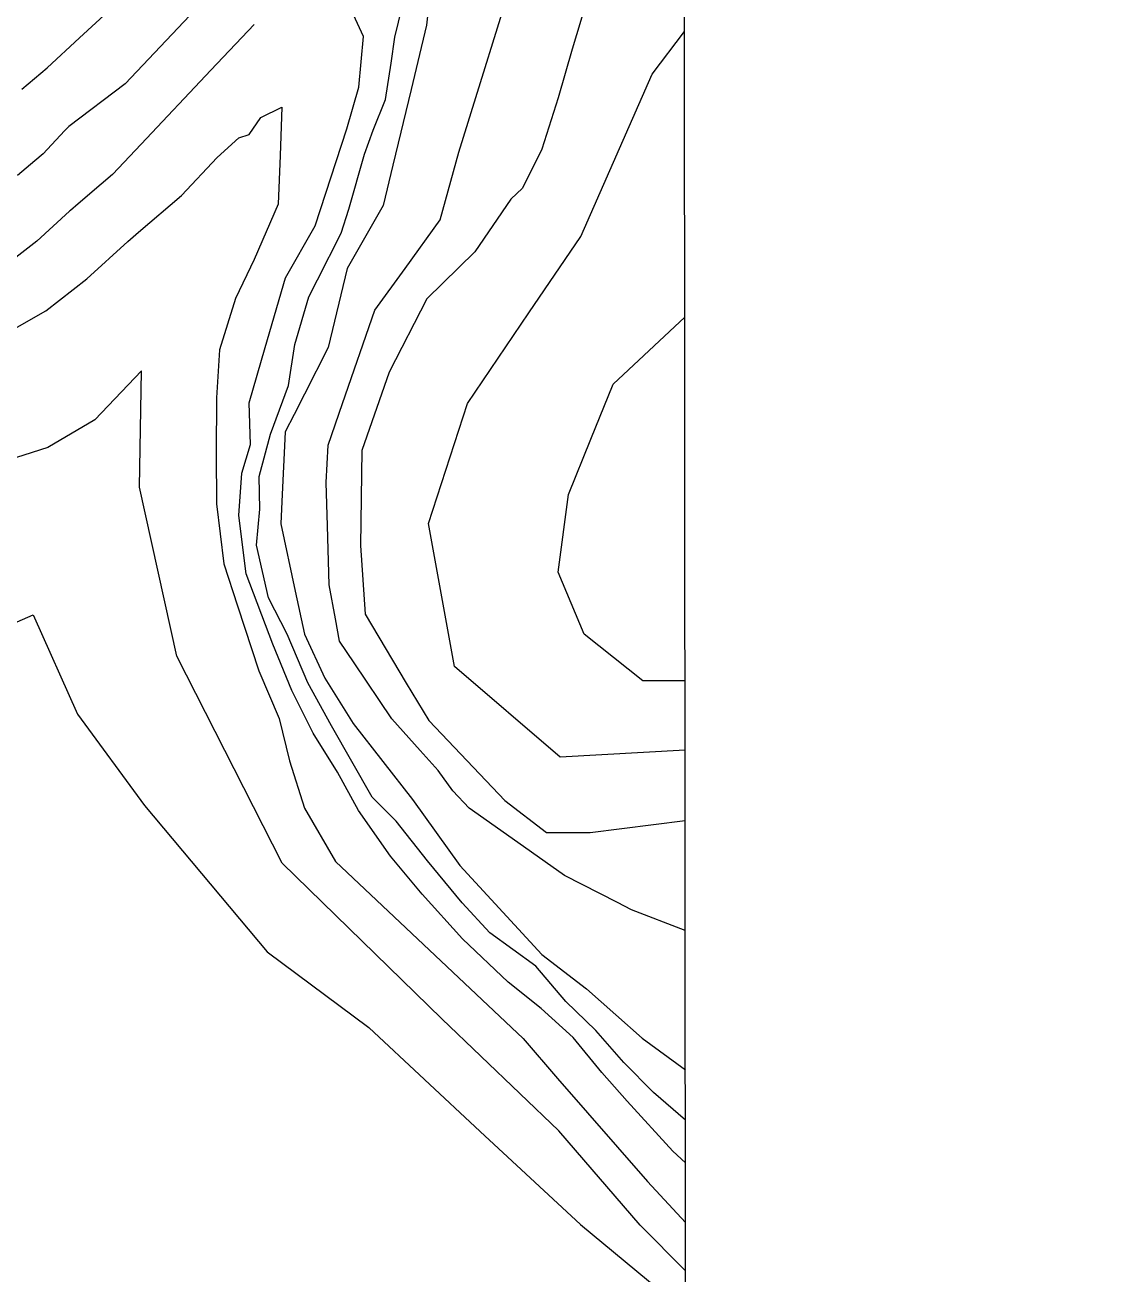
# Model space of a CAD drawing. Header units: millimetres. Extents: x 1101 to 4203, y 1053 to 1744.
# Drawn here: x 1843.6 to 1894.2, y 1393.8 to 1451.6 of the extents above; entities that cross this region are included whole.
import ezdxf

# ---------------------------------------------------------------- set-up
doc = ezdxf.new("R2010")
doc.units = ezdxf.units.MM
doc.layers.add('01_Fina', color=7, linetype='Continuous')

msp = doc.modelspace()

# ---------------------------------------------------------------- linework, layer by layer
msp.add_spline([(1206.55, 1742.411), (1198.036, 1713.245), (1191.712, 1699.458), (1188.115, 1692.655), (1185.804, 1676.355), (1188.204, 1664.121), (1192.37, 1645.395), (1198.957, 1631.579), (1205.919, 1617.923), (1212.006, 1606.116), (1219.798, 1593.741), (1226.027, 1584.556), (1235.412, 1573.916), (1239.381, 1569.044), (1262.456, 1553.753), (1273.817, 1547.943), (1292.279, 1545.864), (1304.629, 1545.032), (1323.86, 1547.241), (1343.768, 1554.244), (1348.177, 1560.24), (1355.099, 1558.478), (1361.05, 1563.528), (1368.811, 1564.744), (1375.81, 1569.684), (1387.223, 1575.308), (1397.875, 1585.58), (1409.717, 1597.182), (1418.41, 1615.582), (1419.855, 1625.077), (1420.374, 1641.997), (1422.228, 1651.701), (1429.173, 1651.447), (1435.26, 1654.709), (1443.361, 1656.59), (1455.3, 1651.182), (1462.27, 1643.182), (1465.927, 1633.22), (1474.194, 1620.717), (1478.652, 1616.668), (1481.052, 1602.658), (1484.132, 1591.314), (1484.891, 1574.332), (1484.358, 1564.209), (1486.422, 1559.181), (1489.394, 1548.073), (1492.669, 1543.867), (1495.886, 1536.945), (1501.551, 1533.066), (1522.852, 1526.997), (1548.84, 1524.652), (1563.366, 1519.91), (1597.015, 1518.916), (1608.069, 1518.759), (1621.874, 1530.8), (1629.228, 1540.852), (1637.328, 1541.751), (1654.578, 1528.415), (1666.447, 1514.072), (1678.809, 1502.283), (1683.259, 1485.417), (1688.258, 1473.248), (1696.093, 1461.999), (1707.128, 1455.142), (1716.579, 1451.321), (1728.091, 1440.45), (1739.119, 1428.492), (1751.998, 1419.885), (1768.138, 1407.716), (1779.751, 1403.892), (1792.302, 1394.742), (1800.327, 1389.872), (1811.751, 1382.948), (1818.472, 1377.635), (1820.168, 1369.015), (1828.212, 1360.848), (1834.333, 1353.311), (1847.27, 1343.538), (1858.598, 1336.789), (1868.42, 1330.801), (1878.399, 1329.631), (1894.155, 1331.085)], degree=3)
at = {"layer": '01_Fina'}
for points in [[(1135.279, 1103.446), (1874.369, 1103.446), (1873.926, 1741.263), (1134.836, 1741.263), (1135.279, 1123.403)], [(1874.175, 1393.94), (1872.072, 1396.054), (1868.302, 1400.414), (1862.882, 1405.604), (1855.502, 1412.804), (1850.622, 1422.394), (1848.882, 1430.214), (1848.982, 1435.614), (1846.822, 1433.334), (1844.642, 1432.064), (1840.182, 1430.634), (1838.212, 1430.584), (1831.712, 1431.944), (1825.842, 1434.124), (1820.832, 1437.074), (1816.432, 1440.864), (1806.762, 1445.844), (1802.232, 1447.654), (1795.472, 1451.274), (1785.832, 1456.604)], [(1862.627, 1455.582), (1862.182, 1451.61), (1861.776, 1449.928), (1861.464, 1448.638), (1860.618, 1445.136), (1860.165, 1443.258), (1858.511, 1440.345), (1857.62, 1436.683), (1856.526, 1434.531), (1856.047, 1433.588), (1855.639, 1432.787), (1855.485, 1429.553), (1855.436, 1428.525), (1856.101, 1425.41), (1856.526, 1423.421), (1857.467, 1421.378), (1858.781, 1419.275), (1861.535, 1415.758), (1863.728, 1412.7), (1865.174, 1411.134), (1867.524, 1408.589), (1869.583, 1406.993), (1870.944, 1405.788), (1872.162, 1404.71), (1874.168, 1403.244)], [(1874.164, 1409.701), (1871.673, 1410.654), (1871.021, 1410.988), (1868.564, 1412.244), (1866.143, 1413.951), (1864.153, 1415.354), (1863.392, 1416.154), (1862.716, 1417.109), (1861.89, 1418.025), (1860.568, 1419.49), (1858.824, 1422.092), (1858.155, 1423.088), (1857.965, 1424.119), (1857.674, 1425.699), (1857.594, 1428.434), (1857.535, 1430.442), (1857.626, 1432.161), (1858.295, 1434.091), (1859.793, 1438.415), (1861.193, 1440.352), (1862.815, 1442.596), (1863.677, 1445.735), (1866.467, 1454.728)], [(1874.172, 1398.942), (1873.582, 1399.481), (1871.469, 1401.788), (1870.291, 1403.113), (1868.965, 1404.733), (1867.486, 1406.075), (1865.964, 1407.302), (1863.852, 1409.314), (1861.985, 1411.375), (1860.512, 1413.142), (1859.038, 1415.253), (1858.056, 1417.019), (1856.926, 1418.835), (1855.944, 1420.799), (1855.06, 1422.958), (1853.829, 1426.207), (1853.485, 1428.906), (1853.632, 1430.869), (1854.025, 1432.194), (1853.975, 1434.13), (1854.71, 1436.683), (1855.643, 1439.922), (1857.019, 1442.327), (1858.497, 1446.817), (1859.05, 1448.749), (1859.26, 1451.088), (1858.159, 1453.478)], [(1852.3, 1453.224), (1848.223, 1448.905), (1845.614, 1446.929), (1845.422, 1446.724), (1844.432, 1445.664), (1844.042, 1445.334), (1843.242, 1444.654)], [(1843.447, 1448.658), (1844.612, 1449.642), (1846.117, 1451.035), (1848.199, 1452.964)], [(1874.17, 1400.907), (1872.695, 1402.196), (1871.31, 1403.58), (1870.017, 1405.057), (1868.631, 1406.411), (1867.246, 1408.041), (1865.117, 1409.589), (1863.824, 1410.974), (1862.223, 1412.912), (1860.776, 1414.757), (1859.668, 1415.865), (1857.785, 1419.167), (1856.677, 1421.167), (1855.723, 1423.413), (1854.861, 1425.105), (1854.307, 1427.535), (1854.459, 1429.206), (1854.428, 1430.713), (1854.951, 1432.682), (1855.782, 1434.928), (1856.09, 1436.835), (1856.733, 1439.034), (1857.137, 1439.823), (1858.234, 1441.976), (1858.581, 1443.092), (1859.312, 1445.636), (1859.716, 1446.751), (1860.275, 1448.174), (1860.544, 1449.847), (1860.715, 1451.064), (1861.052, 1452.447)], [(1854.193, 1451.65), (1852.19, 1449.526), (1848.962, 1446.104), (1847.632, 1444.694), (1847.112, 1444.254), (1846.042, 1443.334), (1845.702, 1443.034), (1845.652, 1442.994), (1844.132, 1441.614), (1842.602, 1440.424)], [(1874.158, 1418.037), (1868.373, 1417.725), (1863.471, 1421.924), (1862.27, 1428.544), (1864.071, 1434.092), (1866.923, 1438.291), (1869.321, 1441.824), (1872.626, 1449.343), (1874.134, 1451.322)], [(1874.156, 1421.248), (1872.194, 1421.247), (1869.473, 1423.411), (1868.273, 1426.289), (1868.753, 1429.888), (1869.794, 1432.447), (1870.83, 1434.995), (1874.143, 1438.086)]]:
    msp.add_lwpolyline(points, dxfattribs=at)
at = {"layer": '01_Fina', "linetype": 'Continuous'}
for points in [[(1874.126, 1462.639), (1874.002, 1462.194), (1873.222, 1460.054), (1872.172, 1458.144), (1870.752, 1455.664), (1869.572, 1452.644), (1868.932, 1450.504), (1868.272, 1448.244), (1867.522, 1445.874), (1866.632, 1444.074), (1866.092, 1443.554), (1864.422, 1441.114), (1862.202, 1438.944), (1860.452, 1435.554), (1859.182, 1431.914), (1859.122, 1427.514), (1859.332, 1424.344), (1861.242, 1421.144), (1862.282, 1419.414), (1863.482, 1418.174), (1865.802, 1415.714), (1867.732, 1414.234), (1869.762, 1414.234), (1874.16, 1414.793)], [(1842.792, 1437.384), (1844.552, 1438.384), (1846.452, 1439.874), (1848.352, 1441.594), (1848.842, 1442.024), (1850.842, 1443.724), (1852.492, 1445.484), (1853.492, 1446.404), (1853.972, 1446.544), (1854.502, 1447.344), (1855.482, 1447.814), (1855.402, 1445.584), (1855.312, 1443.324), (1854.192, 1440.764), (1853.342, 1438.954), (1852.592, 1436.574), (1852.462, 1434.364), (1852.442, 1431.774), (1852.452, 1429.444), (1852.802, 1426.674), (1853.432, 1424.734), (1854.422, 1421.724), (1855.362, 1419.514), (1855.832, 1417.554), (1856.532, 1415.354), (1857.962, 1412.894), (1866.662, 1404.694), (1868.242, 1402.844), (1872.412, 1398.064), (1874.173, 1396.18)], [(1841.972, 1423.444), (1843.972, 1424.314), (1846.012, 1419.704), (1849.122, 1415.484), (1854.802, 1408.704), (1859.512, 1405.204), (1864.672, 1400.394), (1869.312, 1396.074), (1873.992, 1392.204)]]:
    msp.add_lwpolyline(points, dxfattribs=at)

doc.saveas('drawing.dxf')
